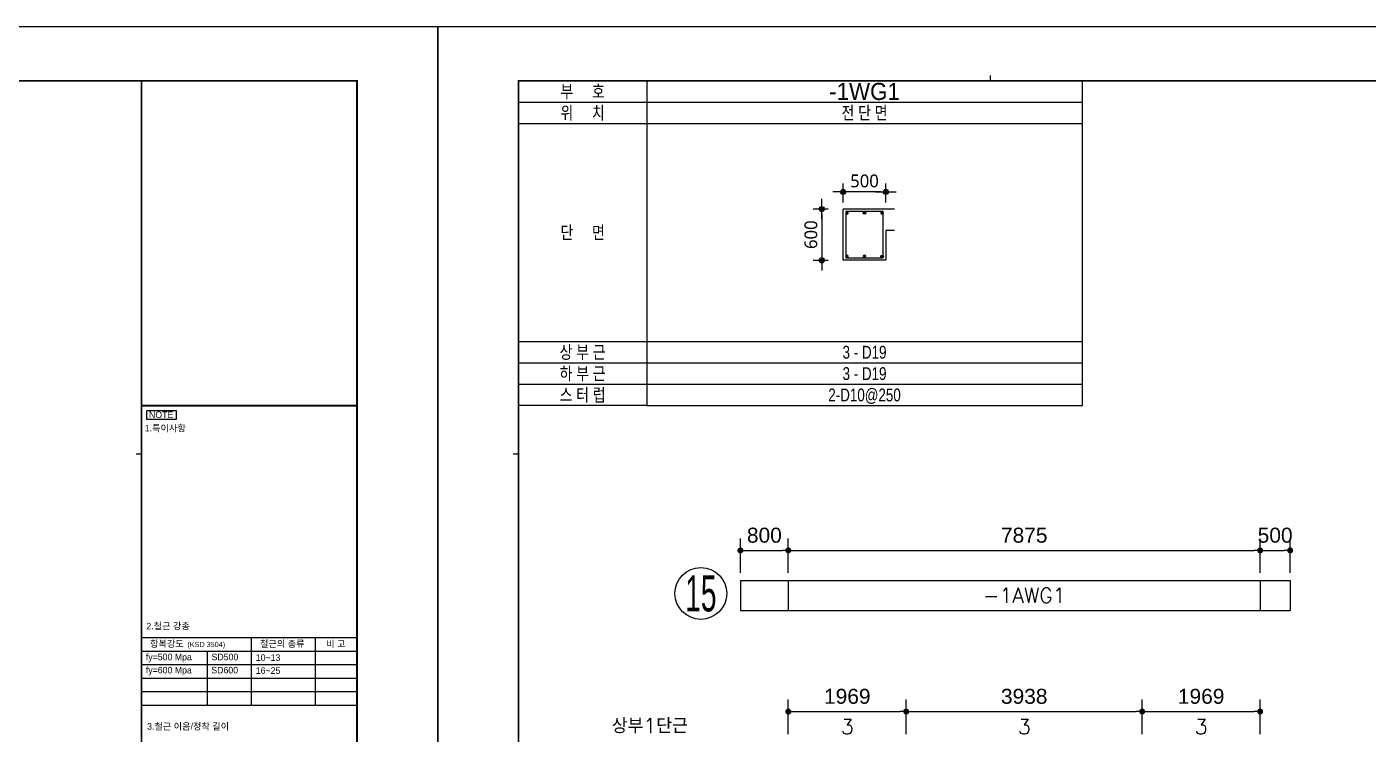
# Model space of a CAD drawing. Header units: millimetres. Extents: x 350420 to 672135, y -312840 to -44390.
# Drawn here: x 535547 to 557934, y -147181 to -135386 of the extents above; entities that cross this region are included whole.
import ezdxf
from ezdxf.enums import TextEntityAlignment as Align

# ---------------------------------------------------------------- set-up
doc = ezdxf.new("R2010")
doc.units = ezdxf.units.MM
doc.header["$LTSCALE"] = 65
doc.layers.get('Defpoints').update_dxf_attribs({"color": 145})
for name, color, linetype in [('00', 7, 'Continuous'), ('AMAC-NO', 5, 'Continuous'), ('BAR', 2, 'Continuous'), ('BAR1', 3, 'Continuous'), ('BARR', 1, 'Continuous'), ('DIM', 7, 'Continuous'), ('LINE', 7, 'Continuous'), ('NAME-B', 6, 'Continuous'), ('XDIM', 7, 'Continuous'), ('XSTRUCT', 2, 'Continuous'), ('보', 4, 'Continuous')]:
    doc.layers.add(name, color=color, linetype=linetype)
doc.layers.add('TEXT', color=3, linetype='Continuous', lineweight=9)
doc.styles.get("Standard").update_dxf_attribs({"font": 'arial.ttf'})
doc.styles.add('XRebar', font='Romans.shx', dxfattribs={"bigfont": 'whgtxt.shx'})
doc.styles.add('XRebarSheet', font='Hmkmrhd_0.ttf')
doc.styles.add('돋음', font='Dotum.ttf')
doc.styles.add('맑은고딕', font='malgun.ttf')
doc.dimstyles.new('DIM_30', dxfattribs={"dimscale": 30, "dimtxt": 3, "dimasz": 1.2, "dimexe": 2, "dimexo": 1.5, "dimgap": 1, "dimtad": 1, "dimdec": 0, "dimdsep": 46, "dimtxsty": '맑은고딕', "dimblk1": 'DIMDOT', "dimblk2": 'DIMDOT', "dimsah": 1, "dimcen": 1, "dimdle": 2, "dimclrd": 7, "dimclre": 7, "dimclrt": 3, "dimadec": 0, "dimazin": 0, "dimtfac": 1, "dimtdec": 0, "dimtix": 1, "dimtmove": 2, "dimatfit": 3, "dimldrblk": 'DIMDOT', "dimfxl": 0, "dimtolj": 1, "dimarcsym": 0})
doc.dimstyles.new('XRebarm', dxfattribs={"dimscale": 100, "dimtxt": 2.5, "dimasz": 1, "dimexe": 2, "dimexo": 0, "dimgap": 1.25, "dimtad": 1, "dimdec": 0, "dimzin": 0, "dimdsep": 46, "dimtxsty": 'Standard', "dimblk": 'DOT', "dimcen": 0.09, "dimclrd": 7, "dimclre": 7, "dimclrt": 3, "dimadec": 0, "dimazin": 0, "dimtfac": 1, "dimtdec": 4, "dimtofl": 0, "dimtmove": 0, "dimatfit": 3, "dimfxl": 0, "dimtolj": 1, "dimtzin": 0, "dimarcsym": 0})

# ---------------------------------------------------------------- blocks, each defined once
blk = doc.blocks.new('dhs_sheet2e')
at = {"color": 7}
for p, q in [((20500.6, 57331.7), (20500.6, 57531.5)), ((2996.4, 43498.2), (2796.7, 43498.2)), ((73013.1, 43498.2), (72813.3, 43498.2)), ((73013.1, 36694), (81003.6, 36694)), ((77085.8, 36694), (77085.8, 34197)), ((79453.7, 36694), (79453.7, 34197)), ((73013.1, 36194.6), (81003.6, 36194.6)), ((75452.6, 36194.6), (75452.6, 34197)), ((73013.1, 35695.2), (81003.6, 35695.2)), ((73013.1, 35195.8), (81003.6, 35195.8)), ((73013.1, 34696.4), (81003.6, 34696.4)), ((73013.1, 34197), (81003.6, 34197))]:
    blk.add_line(p, q, dxfattribs=at)
for points in [[(84000, 0), (84000, 59329.4), (0, 59329.4), (0, 0)], [(73208.2, 45108.5), (74292.8, 45108.5), (74292.8, 44775), (73208.2, 44775)]]:
    blk.add_lwpolyline(points, close=True, dxfattribs=at)
at = {"color": 30, "const_width": 64.9}
blk.add_lwpolyline([(81003.6, 57331.7), (2996.4, 57331.7), (2996.4, 1997.6), (81003.6, 1997.6)], close=True, dxfattribs=at)
at = {"color": 30}
for points, const_width in [([(73013.1, 1997.6), (73013.1, 57331.7)], 64.9), ([(73013.1, 45291.6), (81003.6, 45291.6)], 64.9), ([(73013.1, 37482.7), (81003.6, 37482.7)], 1.25)]:
    blk.add_lwpolyline(points, dxfattribs=dict(at, const_width=const_width))
at = {"ltscale": 2, "const_width": 1.25}
for points in [[(73013.1, 36694), (73013.1, 34197)], [(81003.6, 36694), (81003.6, 34197)]]:
    blk.add_lwpolyline(points, dxfattribs=at)
at = {"color": 7, "style": 'XRebarSheet'}
for s, height, p in [('NOTE', 242.71, (73292, 44833.7)), ('1.특이사항', 242.71, (73135.9, 44335.3)), ('2.철근 강종', 242.71, (73193, 37000.1)), ('3.철근 이음/정착 길이', 242.711, (73219.2, 33284.8))]:
    blk.add_text(s, height=height, dxfattribs=at).set_placement(p)
at = {"color": 3, "style": 'XRebarSheet'}
for s, height, p in [('항복강도', 242.71, (73329, 36346.4)), ('(KSD 3504)', 194.17, (74714.3, 36344.3)), ('철근의 종류', 242.71, (77406.6, 36345.3)), ('비 고', 242.71, (79864.2, 36338.4))]:
    blk.add_text(s, height=height, dxfattribs=at).set_placement(p)
blk = doc.blocks.new('DFHDHBSD')
at = {"color": 255, "xscale": 0.5, "yscale": 0.5, "zscale": 0.5}
blk.add_blockref('dhs_sheet2e', (0, 0), dxfattribs=at)
at = {"color": 3, "style": 'XRebarSheet'}
for s, p in [('fy=500 Mpa', (36587, 17928)), ('SD500', (37805, 17928)), ('10~13', (38626, 17917)), ('fy=600 Mpa', (36587, 17684)), ('SD600', (37801, 17684)), ('16~25', (38626, 17676))]:
    blk.add_text(s, height=121.4, dxfattribs=at).set_placement(p)
blk = doc.blocks.new('BAR')
at = {"layer": 'BARR'}
h = blk.add_hatch(color=256, dxfattribs=at)
edge = h.paths.add_edge_path()
edge.add_arc((0, 0), 15, 0, 360)
blk.add_circle((0, 0), 15, dxfattribs=at)
blk = doc.blocks.new('DIMDOT')
at = {"layer": 'DIM', "linetype": 'Continuous'}
blk.add_line((-2, 0), (2, 0), dxfattribs=at)
for radius in [0.5, 0.25]:
    blk.add_circle((0, 0), radius, dxfattribs=at)
blk = doc.blocks.new('*D347')
at = {"layer": 'Defpoints', "color": 0, "transparency": 16777216}
for p in [(104330, -17199), (104330, -17399), (104830, -17399)]:
    blk.add_point(p, dxfattribs=at)
at = {"layer": 'DIM', "color": 7, "lineweight": -2, "transparency": 16777216}
for p, q in [((104330, -17324), (104330, -17099)), ((104830, -17324), (104830, -17099)), ((104770, -17199), (104390, -17199))]:
    blk.add_line(p, q, dxfattribs=at)
at = {"layer": 'DIM', "color": 7, "lineweight": -2, "transparency": 16777216, "xscale": 60, "yscale": 60, "zscale": 60, "rotation": 180}
blk.add_blockref('DIMDOT', (104330, -17199), dxfattribs=at)
at = {"layer": 'DIM', "color": 7, "lineweight": -2, "transparency": 16777216, "xscale": 60, "yscale": 60, "zscale": 60}
blk.add_blockref('DIMDOT', (104830, -17199), dxfattribs=at)
at = {"layer": 'DIM', "color": 3, "transparency": 16777216, "insert": (104580, -17071), "char_height": 150, "attachment_point": 5, "style": '맑은고딕'}
blk.add_mtext('\\A1;500', dxfattribs=at)
blk = doc.blocks.new('*D348')
at = {"layer": 'Defpoints', "color": 0, "transparency": 16777216}
for p in [(104230, -17399), (104080, -17999), (104230, -17999)]:
    blk.add_point(p, dxfattribs=at)
at = {"layer": 'DIM', "color": 7, "lineweight": -2, "transparency": 16777216}
for p, q in [((104155, -17399), (103980, -17399)), ((104080, -17459), (104080, -17939)), ((104155, -17999), (103980, -17999))]:
    blk.add_line(p, q, dxfattribs=at)
at = {"layer": 'DIM', "color": 7, "lineweight": -2, "transparency": 16777216, "xscale": 60, "yscale": 60, "zscale": 60}
for p, rotation in [((104080, -17399), 90), ((104080, -17999), 270)]:
    blk.add_blockref('DIMDOT', p, dxfattribs=dict(at, rotation=rotation))
at = {"layer": 'DIM', "color": 3, "transparency": 16777216, "insert": (103953, -17699), "char_height": 150, "attachment_point": 5, "rotation": 90, "style": '맑은고딕'}
blk.add_mtext('\\A1;600', dxfattribs=at)
blk = doc.blocks.new('A$C229967B0')
at = {"layer": 'LINE'}
for p, q in [((-750, 0), (750, 0)), ((-750, -3800), (-750, 0)), ((750, 0), (750, -3800)), ((-750, -500), (750, -500)), ((-750, -3050), (750, -3050)), ((750, -3800), (-750, -3800))]:
    blk.add_line(p, q, dxfattribs=at)
at = {"layer": 'LINE', "color": 4}
for p, q in [((-750, -250), (750, -250)), ((-750, -3300), (750, -3300)), ((-750, -3550), (750, -3550))]:
    blk.add_line(p, q, dxfattribs=at)
at = {"layer": 'TEXT', "style": '돋음', "width": 0.8}
for s, p in [('부     호', (0, -125)), ('위     치', (0, -375)), ('단     면', (0, -1775)), ('상 부 근', (0, -3175)), ('하 부 근', (0, -3425)), ('스 터 럽', (0, -3675))]:
    blk.add_text(s, height=150, dxfattribs=at).set_placement(p, align=Align.MIDDLE_CENTER)
blk = doc.blocks.new('_Dot')
at = {"color": 0, "linetype": 'ByBlock', "lineweight": -2}
blk.add_line((-0.5, 0), (-1, 0), dxfattribs=at)
at = {"color": 0, "linetype": 'ByBlock', "const_width": 0.5}
blk.add_lwpolyline([(-0.25, 0, 1), (0.25, 0, 1)], format="xyb", close=True, dxfattribs=at)
blk = doc.blocks.new('*D1529')
at = {"layer": 'Defpoints', "color": 0, "linetype": 'Continuous', "ltscale": 7.6496e-308, "transparency": 16777216}
for p in [(548256, -144117), (547456, -144492), (548256, -144492)]:
    blk.add_point(p, dxfattribs=at)
at = {"layer": 'XDIM', "color": 7, "linetype": 'Continuous', "lineweight": -2, "ltscale": 7.6496e-308, "transparency": 16777216}
for p, q in [((547456, -144492), (547456, -143917)), ((548256, -144492), (548256, -143917)), ((547556, -144117), (548156, -144117))]:
    blk.add_line(p, q, dxfattribs=at)
at = {"layer": 'XDIM', "color": 7, "linetype": 'Continuous', "lineweight": -2, "ltscale": 7.6496e-308, "transparency": 16777216, "xscale": 100, "yscale": 100, "zscale": 100, "rotation": 180}
blk.add_blockref('_Dot', (547456, -144117), dxfattribs=at)
at = {"layer": 'XDIM', "color": 7, "linetype": 'Continuous', "lineweight": -2, "ltscale": 7.6496e-308, "transparency": 16777216, "xscale": 100, "yscale": 100, "zscale": 100}
blk.add_blockref('_Dot', (548256, -144117), dxfattribs=at)
at = {"layer": 'XDIM', "color": 3, "linetype": 'Continuous', "ltscale": 7.6496e-308, "transparency": 16777216, "insert": (547856, -143865), "char_height": 250, "attachment_point": 5}
blk.add_mtext('\\A1;800', dxfattribs=at)
blk = doc.blocks.new('*D1530')
at = {"layer": 'Defpoints', "color": 0, "linetype": 'Continuous', "ltscale": 7.6496e-308, "transparency": 16777216}
for p in [(556131, -144117), (548256, -144492), (556131, -144492)]:
    blk.add_point(p, dxfattribs=at)
at = {"layer": 'XDIM', "color": 7, "linetype": 'Continuous', "lineweight": -2, "ltscale": 7.6496e-308, "transparency": 16777216}
for p, q in [((548256, -144492), (548256, -143917)), ((556131, -144492), (556131, -143917)), ((548356, -144117), (556031, -144117))]:
    blk.add_line(p, q, dxfattribs=at)
at = {"layer": 'XDIM', "color": 7, "linetype": 'Continuous', "lineweight": -2, "ltscale": 7.6496e-308, "transparency": 16777216, "xscale": 100, "yscale": 100, "zscale": 100, "rotation": 180}
blk.add_blockref('_Dot', (548256, -144117), dxfattribs=at)
at = {"layer": 'XDIM', "color": 7, "linetype": 'Continuous', "lineweight": -2, "ltscale": 7.6496e-308, "transparency": 16777216, "xscale": 100, "yscale": 100, "zscale": 100}
blk.add_blockref('_Dot', (556131, -144117), dxfattribs=at)
at = {"layer": 'XDIM', "color": 3, "linetype": 'Continuous', "ltscale": 7.6496e-308, "transparency": 16777216, "insert": (552193, -143865), "char_height": 250, "attachment_point": 5}
blk.add_mtext('\\A1;7875', dxfattribs=at)
blk = doc.blocks.new('*D1531')
at = {"layer": 'Defpoints', "color": 0, "linetype": 'Continuous', "ltscale": 7.6496e-308, "transparency": 16777216}
for p in [(556631, -144117), (556131, -144492), (556631, -144492)]:
    blk.add_point(p, dxfattribs=at)
at = {"layer": 'XDIM', "color": 7, "linetype": 'Continuous', "lineweight": -2, "ltscale": 7.6496e-308, "transparency": 16777216}
for p, q in [((556131, -144492), (556131, -143917)), ((556631, -144492), (556631, -143917)), ((556231, -144117), (556531, -144117))]:
    blk.add_line(p, q, dxfattribs=at)
at = {"layer": 'XDIM', "color": 7, "linetype": 'Continuous', "lineweight": -2, "ltscale": 7.6496e-308, "transparency": 16777216, "xscale": 100, "yscale": 100, "zscale": 100, "rotation": 180}
blk.add_blockref('_Dot', (556131, -144117), dxfattribs=at)
at = {"layer": 'XDIM', "color": 7, "linetype": 'Continuous', "lineweight": -2, "ltscale": 7.6496e-308, "transparency": 16777216, "xscale": 100, "yscale": 100, "zscale": 100}
blk.add_blockref('_Dot', (556631, -144117), dxfattribs=at)
at = {"layer": 'XDIM', "color": 3, "linetype": 'Continuous', "ltscale": 7.6496e-308, "transparency": 16777216, "insert": (556381, -143865), "char_height": 250, "attachment_point": 5}
blk.add_mtext('\\A1;500', dxfattribs=at)
blk = doc.blocks.new('*D1532')
at = {"layer": 'Defpoints', "color": 0, "linetype": 'Continuous', "ltscale": 7.6496e-308, "transparency": 16777216}
for p in [(550224, -146805), (548256, -147180), (550224, -147180)]:
    blk.add_point(p, dxfattribs=at)
at = {"layer": 'XDIM', "color": 7, "linetype": 'Continuous', "lineweight": -2, "ltscale": 7.6496e-308, "transparency": 16777216}
for p, q in [((548256, -147180), (548256, -146605)), ((550224, -147180), (550224, -146605)), ((548356, -146805), (550124, -146805))]:
    blk.add_line(p, q, dxfattribs=at)
at = {"layer": 'XDIM', "color": 7, "linetype": 'Continuous', "lineweight": -2, "ltscale": 7.6496e-308, "transparency": 16777216, "xscale": 100, "yscale": 100, "zscale": 100, "rotation": 180}
blk.add_blockref('_Dot', (548256, -146805), dxfattribs=at)
at = {"layer": 'XDIM', "color": 7, "linetype": 'Continuous', "lineweight": -2, "ltscale": 7.6496e-308, "transparency": 16777216, "xscale": 100, "yscale": 100, "zscale": 100}
blk.add_blockref('_Dot', (550224, -146805), dxfattribs=at)
at = {"layer": 'XDIM', "color": 3, "linetype": 'Continuous', "ltscale": 7.6496e-308, "transparency": 16777216, "insert": (549240, -146552), "char_height": 250, "attachment_point": 5}
blk.add_mtext('\\A1;1969', dxfattribs=at)
blk = doc.blocks.new('*D1533')
at = {"layer": 'Defpoints', "color": 0, "linetype": 'Continuous', "ltscale": 7.6496e-308, "transparency": 16777216}
for p in [(554162, -146805), (550224, -147180), (554162, -147180)]:
    blk.add_point(p, dxfattribs=at)
at = {"layer": 'XDIM', "color": 7, "linetype": 'Continuous', "lineweight": -2, "ltscale": 7.6496e-308, "transparency": 16777216}
for p, q in [((550224, -147180), (550224, -146605)), ((554162, -147180), (554162, -146605)), ((550324, -146805), (554062, -146805))]:
    blk.add_line(p, q, dxfattribs=at)
at = {"layer": 'XDIM', "color": 7, "linetype": 'Continuous', "lineweight": -2, "ltscale": 7.6496e-308, "transparency": 16777216, "xscale": 100, "yscale": 100, "zscale": 100, "rotation": 180}
blk.add_blockref('_Dot', (550224, -146805), dxfattribs=at)
at = {"layer": 'XDIM', "color": 7, "linetype": 'Continuous', "lineweight": -2, "ltscale": 7.6496e-308, "transparency": 16777216, "xscale": 100, "yscale": 100, "zscale": 100}
blk.add_blockref('_Dot', (554162, -146805), dxfattribs=at)
at = {"layer": 'XDIM', "color": 3, "linetype": 'Continuous', "ltscale": 7.6496e-308, "transparency": 16777216, "insert": (552193, -146552), "char_height": 250, "attachment_point": 5}
blk.add_mtext('\\A1;3938', dxfattribs=at)
blk = doc.blocks.new('*D1534')
at = {"layer": 'Defpoints', "color": 0, "linetype": 'Continuous', "ltscale": 7.6496e-308, "transparency": 16777216}
for p in [(556131, -146805), (554162, -147180), (556131, -147180)]:
    blk.add_point(p, dxfattribs=at)
at = {"layer": 'XDIM', "color": 7, "linetype": 'Continuous', "lineweight": -2, "ltscale": 7.6496e-308, "transparency": 16777216}
for p, q in [((554162, -147180), (554162, -146605)), ((556131, -147180), (556131, -146605)), ((554262, -146805), (556031, -146805))]:
    blk.add_line(p, q, dxfattribs=at)
at = {"layer": 'XDIM', "color": 7, "linetype": 'Continuous', "lineweight": -2, "ltscale": 7.6496e-308, "transparency": 16777216, "xscale": 100, "yscale": 100, "zscale": 100, "rotation": 180}
blk.add_blockref('_Dot', (554162, -146805), dxfattribs=at)
at = {"layer": 'XDIM', "color": 7, "linetype": 'Continuous', "lineweight": -2, "ltscale": 7.6496e-308, "transparency": 16777216, "xscale": 100, "yscale": 100, "zscale": 100}
blk.add_blockref('_Dot', (556131, -146805), dxfattribs=at)
at = {"layer": 'XDIM', "color": 3, "linetype": 'Continuous', "ltscale": 7.6496e-308, "transparency": 16777216, "insert": (555146, -146552), "char_height": 250, "attachment_point": 5}
blk.add_mtext('\\A1;1969', dxfattribs=at)
blk = doc.blocks.new('-1WG1')
at = {"layer": 'BAR1'}
blk.add_lwpolyline([(2330, 1730), (2770, 1730), (2770, 2270), (2330, 2270)], close=True, dxfattribs=at)
at = {"layer": 'LINE', "color": 4}
for p, q in [((0, 3550), (5100, 3550)), ((0, 500), (5100, 500)), ((0, 250), (5100, 250))]:
    blk.add_line(p, q, dxfattribs=at)
at = {"layer": 'LINE'}
for p, q in [((0, 3300), (5100, 3300)), ((0, 750), (5100, 750))]:
    blk.add_line(p, q, dxfattribs=at)
blk.add_lwpolyline([(0, 3800), (0, 0), (5100, 0), (5100, 3800)], close=True, dxfattribs=at)
at = {"layer": '보'}
blk.add_line((2900, 2300), (2300, 2300), dxfattribs=at)
blk.add_lwpolyline([(2900, 2050), (2800, 2050), (2800, 1700), (2300, 1700), (2300, 2050), (2300, 2300)], dxfattribs=at)
at = {"layer": 'BAR', "xscale": -1, "rotation": 180}
for p in [(2344.5, 2255.5), (2344.5, 1744.5), (2550, 1744.5)]:
    blk.add_blockref('BAR', p, dxfattribs=at)
at = {"layer": 'BAR'}
blk.add_blockref('BAR', (2550, 2255.5), dxfattribs=at)
at = {"layer": 'BAR', "xscale": -1}
blk.add_blockref('BAR', (2755.5, 2255.5), dxfattribs=at)
at = {"layer": 'BAR', "rotation": 180.0000000000014}
blk.add_blockref('BAR', (2755.5, 1744.5), dxfattribs=at)
at = {"layer": 'TEXT', "color": 6, "style": '돋음'}
blk.add_text('-1WG1', height=200, dxfattribs=at).set_placement((2550, 3675), align=Align.MIDDLE_CENTER)
at = {"layer": 'TEXT', "style": '돋음', "width": 0.8}
for s, p in [('전 단 면', (2550, 3425)), ('3 - D19', (2550, 625)), ('3 - D19', (2550, 375)), ('2-D10@250', (2550, 125))]:
    blk.add_text(s, height=150, dxfattribs=at).set_placement(p, align=Align.MIDDLE_CENTER)
at = {"layer": 'DIM'}
for base, p1, p2, angle, picture, middle in [((2300, 2500), (2800, 2300), (2300, 2300), 180, '*D347', (2550, 2627.5)), ((2050, 1700), (2200, 2300), (2200, 1700), 270, '*D348', (1922.5, 2000))]:
    dim = blk.add_linear_dim(base=base, p1=p1, p2=p2, angle=angle, dimstyle='DIM_30', override={"dimscale": 50}, dxfattribs=at)
    dim.commit()
    dim.dimension.update_dxf_attribs({"geometry": picture, "text_midpoint": middle, "insert": (-102030.2, 19698.5)})

msp = doc.modelspace()

# ---------------------------------------------------------------- linework, layer by layer
at = {"layer": 'AMAC-NO', "color": 1}
msp.add_circle((546795.6, -144835), 431.9, dxfattribs=at)
at = {"layer": 'XSTRUCT', "color": 7, "linetype": 'Continuous', "ltscale": 7.6496e-308}
for p, q in [((547455.6, -144617.5), (547455.6, -145117.5)), ((556630.6, -144617.5), (556630.6, -145117.5))]:
    msp.add_line(p, q, dxfattribs=at)
at = {"layer": 'XSTRUCT', "color": 2, "linetype": 'Continuous', "ltscale": 7.6496e-308}
for p, q in [((547455.6, -144617.5), (548255.6, -144617.5)), ((556130.6, -144617.5), (556630.6, -144617.5)), ((547455.6, -145117.5), (548255.6, -145117.5)), ((556130.6, -145117.5), (556630.6, -145117.5))]:
    msp.add_line(p, q, dxfattribs=at)
at = {"layer": 'XSTRUCT', "color": 1, "linetype": 'Continuous', "ltscale": 7.6496e-308}
for p, q in [((548255.6, -144617.5), (556130.6, -144617.5)), ((548255.6, -145117.5), (556130.6, -145117.5))]:
    msp.add_line(p, q, dxfattribs=at)
at = {"layer": 'XSTRUCT', "color": 253, "linetype": 'Continuous', "ltscale": 7.6496e-308}
for p, q in [((548255.6, -144617.5), (548255.6, -145117.5)), ((556130.6, -144617.5), (556130.6, -145117.5))]:
    msp.add_line(p, q, dxfattribs=at)

# ---------------------------------------------------------------- block references
at = {"layer": '00', "xscale": 0.8999999981431359, "yscale": 0.8999999981431359, "zscale": 0.8999999981431359}
for p in [(504604.9, -162084.4), (542404.9, -162084.4), (542404.9, -162084.4)]:
    msp.add_blockref('DFHDHBSD', p, dxfattribs=at)
at = {"layer": 'LINE', "xscale": 1.42580481625681, "yscale": 1.42580481625681, "zscale": 1.42580481625681}
msp.add_blockref('A$C229967B0', (544822.7, -136285.2), dxfattribs=at)
msp.add_blockref('A$C229967B0', (544822.7, -136285.2), dxfattribs=at)
at = {"layer": 'NAME-B', "xscale": 1.42580481625681, "yscale": 1.42580481625681, "zscale": 1.42580481625681}
msp.add_blockref('-1WG1', (545892, -141703.2), dxfattribs=at)
msp.add_blockref('-1WG1', (545892, -141703.2), dxfattribs=at)

# ---------------------------------------------------------------- texts
at = {"layer": 'AMAC-NO', "color": 1, "style": '돋음', "width": 0.6}
msp.add_text('15', height=600, dxfattribs=at).set_placement((546795.6, -144835), align=Align.MIDDLE_CENTER)
at = {"layer": 'XDIM', "color": 7, "linetype": 'Continuous', "ltscale": 7.6496e-308, "style": 'XRebar'}
msp.add_text('상부1단근', height=250, dxfattribs=at).set_placement((546580.6, -147242.5), align=Align.BOTTOM_RIGHT)
for p in [(549240, -146930), (552193.1, -146930), (555146.2, -146930)]:
    msp.add_text('3', height=250, dxfattribs=at).set_placement(p, align=Align.TOP_CENTER)
at = {"layer": 'XSTRUCT', "color": 2, "linetype": 'Continuous', "ltscale": 7.6496e-308, "style": 'XRebar'}
msp.add_text('-1AWG1', height=250, dxfattribs=at).set_placement((552193.1, -144867.5), align=Align.MIDDLE_CENTER)

# ---------------------------------------------------------------- dimensions: what is measured, and where the dimension line sits
at = {"layer": 'XDIM', "color": 7, "linetype": 'Continuous', "ltscale": 7.6496e-308}
for base, p1, p2, picture, middle in [((548255.6, -144117.5), (547455.6, -144492.5), (548255.6, -144492.5), '*D1529', (547855.6, -144117.5)), ((556130.6, -144117.5), (548255.6, -144492.5), (556130.6, -144492.5), '*D1530', (552193.1, -144117.5)), ((556630.6, -144117.5), (556130.6, -144492.5), (556630.6, -144492.5), '*D1531', (556380.6, -144117.5)), ((550224.4, -146805), (548255.6, -147180), (550224.4, -147180), '*D1532', (549240, -146805)), ((554161.87487, -146804.9997189), (550224.37487, -147179.9997189), (554161.87487, -147179.9997189), '*D1533', (552193.12487, -146804.9997189)), ((556130.6, -146805), (554161.9, -147180), (556130.6, -147180), '*D1534', (555146.2, -146805))]:
    dim = msp.add_linear_dim(base=base, p1=p1, p2=p2, angle=0, dimstyle='XRebarm', override={"dimscale": 100}, dxfattribs=at)
    dim.commit()
    dim.dimension.update_dxf_attribs({"geometry": picture, "text_midpoint": middle, "dimtype": 161})

doc.saveas('drawing.dxf')
